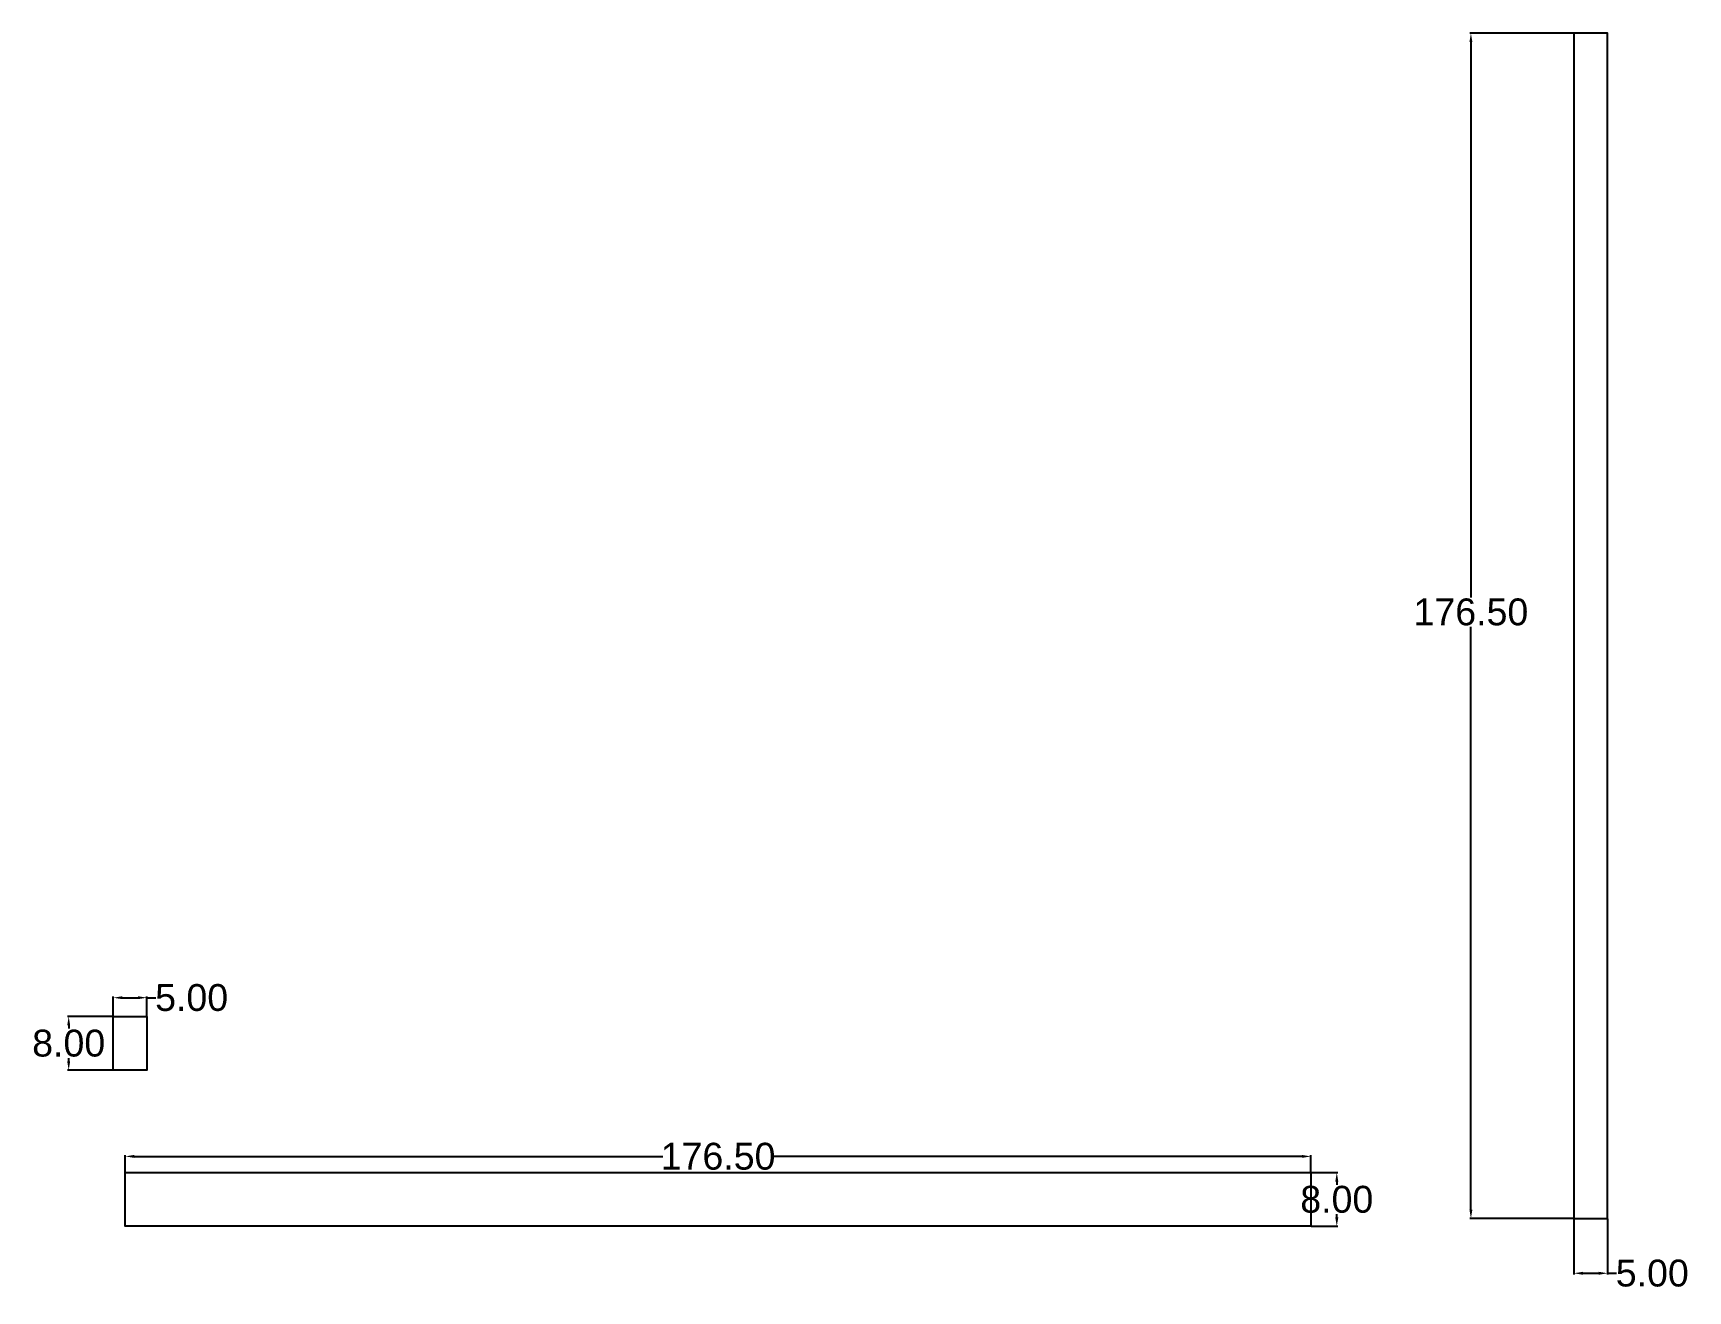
# Model space of a CAD drawing. Header units: centimetres. Extents: x 2 to 248, y -8 to 179.
import ezdxf

# ---------------------------------------------------------------- set-up
doc = ezdxf.new("R2010")
doc.units = ezdxf.units.CM
doc.header["$MEASUREMENT"] = 0
for name, color, linetype, lineweight in [('cotari', 50, 'Continuous', 30), ('vedere lateral', 30, 'Continuous', 25), ('vedere_fata', 130, 'Continuous', 25), ('vedere_sus', 210, 'Continuous', 25)]:
    doc.layers.add(name, color=color, linetype=linetype, lineweight=lineweight)
doc.styles.get("Standard").update_dxf_attribs({"font": 'arial.ttf'})
doc.dimstyles.get("Standard").update_dxf_attribs({"dimtxt": 4, "dimasz": 1.33, "dimexe": 0.18, "dimexo": 0.0625, "dimgap": 0.14, "dimtad": 0, "dimtih": 1, "dimtoh": 1, "dimzin": 0, "dimdsep": 46, "dimtxsty": 'Standard', "dimcen": 0.09, "dimadec": 0, "dimazin": 0, "dimtfac": 1, "dimtofl": 0, "dimtmove": 0, "dimatfit": 3, "dimfxl": 1, "dimtolj": 1, "dimtzin": 0, "dimarcsym": 0})

# ---------------------------------------------------------------- blocks, each defined once
blk = doc.blocks.new('*D22')
at = {"layer": 'cotari', "color": 0, "lineweight": -2, "transparency": 16777216}
for p, q in [((14, 32.91), (14, 35.82)), ((15.33, 35.64), (17.67, 35.64)), ((19, 32.91), (19, 35.82)), ((19, 35.64), (20.33, 35.64))]:
    blk.add_line(p, q, dxfattribs=at)
at = {"layer": 'cotari', "color": 0, "transparency": 16777216}
for points in [[(15.33, 35.86), (15.33, 35.42), (14, 35.64)], [(17.67, 35.86), (17.67, 35.42), (19, 35.64)]]:
    blk.add_solid(points, dxfattribs=at)
at = {"layer": 'Defpoints', "color": 0, "transparency": 16777216}
for p in [(19, 35.64), (14, 32.85), (19, 32.85)]:
    blk.add_point(p, dxfattribs=at)
at = {"layer": 'cotari', "color": 0, "transparency": 16777216, "insert": (25.66, 35.64), "char_height": 4, "attachment_point": 5}
blk.add_mtext('\\A1;5.00', dxfattribs=at)
blk = doc.blocks.new('*D23')
at = {"layer": 'cotari', "color": 0, "lineweight": -2, "transparency": 16777216}
for p, q in [((13.93, 32.85), (7.18, 32.85)), ((7.36, 31.52), (7.36, 31.03)), ((13.93, 24.85), (7.18, 24.85)), ((7.36, 26.18), (7.36, 26.66))]:
    blk.add_line(p, q, dxfattribs=at)
at = {"layer": 'cotari', "color": 0, "transparency": 16777216}
for points in [[(7.14, 31.52), (7.58, 31.52), (7.36, 32.85)], [(7.14, 26.18), (7.58, 26.18), (7.36, 24.85)]]:
    blk.add_solid(points, dxfattribs=at)
at = {"layer": 'Defpoints', "color": 0, "transparency": 16777216}
for p in [(7.36, 32.85), (14, 32.85), (14, 24.85)]:
    blk.add_point(p, dxfattribs=at)
at = {"layer": 'cotari', "color": 0, "transparency": 16777216, "insert": (7.36, 28.85), "char_height": 4, "attachment_point": 5}
blk.add_mtext('\\A1;8.00', dxfattribs=at)
blk = doc.blocks.new('*D24')
at = {"layer": 'cotari', "color": 0, "lineweight": -2, "transparency": 16777216}
for p, q in [((15.78, 9.66), (15.78, 12.19)), ((17.11, 12.01), (95.79, 12.01)), ((190.95, 12.01), (112.28, 12.01)), ((192.28, 9.66), (192.28, 12.19))]:
    blk.add_line(p, q, dxfattribs=at)
at = {"layer": 'cotari', "color": 0, "transparency": 16777216}
for points in [[(17.11, 12.23), (17.11, 11.79), (15.78, 12.01)], [(190.95, 12.23), (190.95, 11.79), (192.28, 12.01)]]:
    blk.add_solid(points, dxfattribs=at)
at = {"layer": 'Defpoints', "color": 0, "transparency": 16777216}
for p in [(192.28, 12.01), (15.78, 9.6), (192.28, 9.6)]:
    blk.add_point(p, dxfattribs=at)
at = {"layer": 'cotari', "color": 0, "transparency": 16777216, "insert": (104.03, 12.01), "char_height": 4, "attachment_point": 5}
blk.add_mtext('\\A1;176.50', dxfattribs=at)
blk = doc.blocks.new('*D25')
at = {"layer": 'cotari', "color": 0, "lineweight": -2, "transparency": 16777216}
for p, q in [((192.35, 9.6), (196.32, 9.6)), ((196.14, 8.27), (196.14, 7.78)), ((196.14, 2.93), (196.14, 3.41)), ((192.35, 1.6), (196.32, 1.6))]:
    blk.add_line(p, q, dxfattribs=at)
at = {"layer": 'cotari', "color": 0, "transparency": 16777216}
for points in [[(195.92, 8.27), (196.37, 8.27), (196.14, 9.6)], [(195.92, 2.93), (196.37, 2.93), (196.14, 1.6)]]:
    blk.add_solid(points, dxfattribs=at)
at = {"layer": 'Defpoints', "color": 0, "transparency": 16777216}
for p in [(192.28, 9.6), (196.14, 9.6), (192.28, 1.6)]:
    blk.add_point(p, dxfattribs=at)
at = {"layer": 'cotari', "color": 0, "transparency": 16777216, "insert": (196.14, 5.6), "char_height": 4, "attachment_point": 5}
blk.add_mtext('\\A1;8.00', dxfattribs=at)
blk = doc.blocks.new('*D26')
at = {"layer": 'cotari', "color": 0, "lineweight": -2, "transparency": 16777216}
for p, q in [((231.39, 179.27), (215.93, 179.27)), ((216.11, 177.94), (216.11, 95.24)), ((216.11, 4.1), (216.11, 90.88)), ((231.39, 2.77), (215.93, 2.77))]:
    blk.add_line(p, q, dxfattribs=at)
at = {"layer": 'cotari', "color": 0, "transparency": 16777216}
for points in [[(215.89, 177.94), (216.33, 177.94), (216.11, 179.27)], [(215.89, 4.1), (216.33, 4.1), (216.11, 2.77)]]:
    blk.add_solid(points, dxfattribs=at)
at = {"layer": 'Defpoints', "color": 0, "transparency": 16777216}
for p in [(231.45, 179.27), (216.11, 2.77), (231.45, 2.77)]:
    blk.add_point(p, dxfattribs=at)
at = {"layer": 'cotari', "color": 0, "transparency": 16777216, "insert": (216.11, 93.06), "char_height": 4, "attachment_point": 5}
blk.add_mtext('\\A1;176.50', dxfattribs=at)
blk = doc.blocks.new('*D27')
at = {"layer": 'cotari', "color": 0, "lineweight": -2, "transparency": 16777216}
for p, q in [((231.45, 2.71), (231.45, -5.57)), ((236.45, 2.71), (236.45, -5.57)), ((232.78, -5.39), (235.12, -5.39)), ((236.45, -5.39), (237.78, -5.39))]:
    blk.add_line(p, q, dxfattribs=at)
at = {"layer": 'cotari', "color": 0, "transparency": 16777216}
for points in [[(232.78, -5.17), (232.78, -5.62), (231.45, -5.39)], [(235.12, -5.17), (235.12, -5.62), (236.45, -5.39)]]:
    blk.add_solid(points, dxfattribs=at)
at = {"layer": 'Defpoints', "color": 0, "transparency": 16777216}
for p in [(231.45, 2.77), (236.45, 2.77), (236.45, -5.39)]:
    blk.add_point(p, dxfattribs=at)
at = {"layer": 'cotari', "color": 0, "transparency": 16777216, "insert": (243.11, -5.39), "char_height": 4, "attachment_point": 5}
blk.add_mtext('\\A1;5.00', dxfattribs=at)

msp = doc.modelspace()

# ---------------------------------------------------------------- linework, layer by layer
at = {"layer": 'vedere lateral'}
msp.add_lwpolyline([(15.784, 9.597), (192.284, 9.597), (192.284, 1.597), (15.784, 1.597)], close=True, dxfattribs=at)
at = {"layer": 'vedere_fata'}
msp.add_lwpolyline([(13.997, 32.846), (18.997, 32.846), (18.997, 24.846), (13.997, 24.846)], close=True, dxfattribs=at)
at = {"layer": 'vedere_sus'}
msp.add_lwpolyline([(231.453, 2.77), (236.453, 2.77), (236.453, 179.27), (231.453, 179.27)], close=True, dxfattribs=at)

# ---------------------------------------------------------------- dimensions: what is measured, and where the dimension line sits
at = {"layer": 'cotari'}
for base, p1, p2, picture, middle in [((216.108, 2.77), (231.453, 179.27), (231.453, 2.77), '*D26', (216.108, 93.062)), ((7.36, 32.846), (13.997, 24.846), (13.997, 32.846), '*D23', (7.36, 28.846))]:
    dim = msp.add_linear_dim(base=base, p1=p1, p2=p2, angle=90, dimstyle='Standard', dxfattribs=at)
    dim.commit()
    dim.dimension.update_dxf_attribs({"geometry": picture, "text_midpoint": middle, "dimtype": 160})
dim = msp.add_linear_dim(base=(18.997, 35.638), p1=(13.997, 32.846), p2=(18.997, 32.846), dimstyle='Standard', dxfattribs=at)
dim.commit()
dim.dimension.update_dxf_attribs({"geometry": '*D22', "text_midpoint": (25.655, 35.638), "dimtype": 160})
for base, p1, p2, picture, middle in [((192.284, 12.009), (15.784, 9.597), (192.284, 9.597), '*D24', (104.034, 12.009)), ((236.453, -5.394), (231.453, 2.77), (236.453, 2.77), '*D27', (243.111, -5.394))]:
    dim = msp.add_linear_dim(base=base, p1=p1, p2=p2, dimstyle='Standard', dxfattribs=at)
    dim.commit()
    dim.dimension.update_dxf_attribs({"geometry": picture, "text_midpoint": middle})
dim = msp.add_linear_dim(base=(196.145, 9.597), p1=(192.284, 1.597), p2=(192.284, 9.597), angle=90, dimstyle='Standard', dxfattribs=at)
dim.commit()
dim.dimension.update_dxf_attribs({"geometry": '*D25', "text_midpoint": (196.145, 5.597)})

doc.saveas('drawing.dxf')
